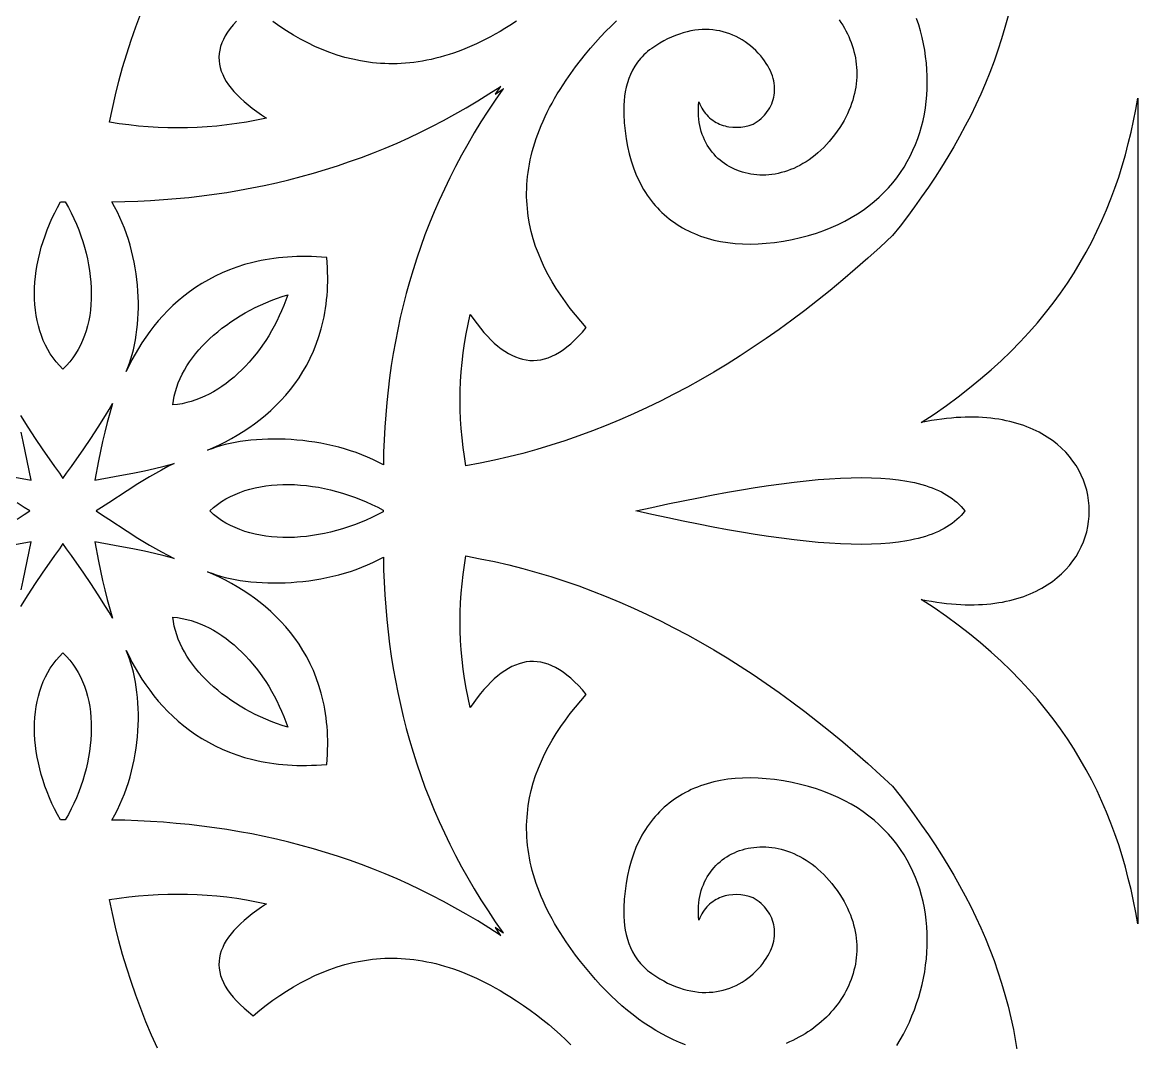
# Model space of a CAD drawing. Extents: x -375 to 375, y -1025 to 1025.
# Drawn here: x -217.3 to -155, y -492.2 to -435.3 of the extents above; entities that cross this region are included whole.
import ezdxf

# ---------------------------------------------------------------- set-up
doc = ezdxf.new("R2010")
doc.units = 0
doc.layers.add('LAYER_1', color=18, linetype='CONTINUOUS')

msp = doc.modelspace()

# ---------------------------------------------------------------- linework, layer by layer
at = {"layer": 'LAYER_1'}
for points in [[(-205.319, -435.196), (-205.504, -435.401), (-205.668, -435.606), (-205.812, -435.809), (-205.937, -436.011), (-206.043, -436.212), (-206.129, -436.413), (-206.197, -436.612), (-206.246, -436.811), (-206.276, -437.008), (-206.289, -437.205), (-206.283, -437.401), (-206.259, -437.595), (-206.218, -437.789), (-206.159, -437.983), (-206.083, -438.175), (-205.991, -438.367), (-205.881, -438.557), (-205.755, -438.747), (-205.612, -438.937), (-205.454, -439.125), (-205.279, -439.313), (-205.089, -439.5), (-204.884, -439.686), (-204.663, -439.872), (-204.427, -440.057), (-204.176, -440.241), (-203.91, -440.425), (-203.63, -440.608), (-204.187, -440.724), (-204.744, -440.827), (-205.298, -440.915), (-205.852, -440.989), (-206.404, -441.049), (-206.955, -441.095), (-207.505, -441.127), (-208.053, -441.146), (-208.601, -441.152), (-209.146, -441.145), (-209.691, -441.125), (-210.234, -441.093), (-210.776, -441.048), (-211.317, -440.991), (-211.857, -440.922), (-212.395, -440.841), (-212.239, -440.069), (-212.066, -439.3), (-211.875, -438.536), (-211.667, -437.775), (-211.441, -437.017), (-211.198, -436.264), (-210.937, -435.514), (-210.66, -434.767)], [(-189.671, -435.189), (-190.058, -435.44), (-190.328, -435.608), (-190.596, -435.768), (-190.862, -435.921), (-191.127, -436.066), (-191.391, -436.205), (-191.653, -436.336), (-191.913, -436.46), (-192.172, -436.577), (-192.429, -436.687), (-192.685, -436.79), (-192.94, -436.886), (-193.193, -436.976), (-193.444, -437.059), (-193.694, -437.136), (-193.942, -437.206), (-194.189, -437.27), (-194.435, -437.327), (-194.679, -437.378), (-194.921, -437.423), (-195.163, -437.462), (-195.402, -437.495), (-195.64, -437.522), (-195.877, -437.544), (-196.112, -437.559), (-196.346, -437.569), (-196.579, -437.573), (-196.81, -437.572), (-197.039, -437.565), (-197.267, -437.553), (-197.494, -437.536), (-197.719, -437.513), (-197.943, -437.485), (-198.387, -437.415), (-198.824, -437.325), (-199.257, -437.216), (-199.683, -437.089), (-200.104, -436.944), (-200.52, -436.782), (-200.93, -436.603), (-201.335, -436.409), (-201.734, -436.2), (-202.128, -435.976), (-202.516, -435.739), (-202.899, -435.488), (-203.277, -435.224)], [(-162.236, -434.901), (-162.408, -435.546), (-162.596, -436.183), (-162.799, -436.813), (-163.017, -437.437), (-163.251, -438.054), (-163.498, -438.665), (-163.76, -439.269), (-164.035, -439.868), (-164.324, -440.46), (-164.625, -441.047), (-164.939, -441.628), (-165.265, -442.203), (-165.602, -442.773), (-165.951, -443.339), (-166.311, -443.899), (-166.682, -444.454), (-167.063, -445.005), (-167.453, -445.552), (-167.854, -446.094), (-168.263, -446.632), (-168.681, -447.166), (-169.373, -447.807), (-170.067, -448.433), (-170.765, -449.045), (-171.467, -449.642), (-172.171, -450.224), (-172.879, -450.791), (-173.59, -451.343), (-174.305, -451.88), (-175.022, -452.402), (-175.743, -452.908), (-176.468, -453.399), (-177.196, -453.875), (-177.927, -454.335), (-178.662, -454.78), (-179.4, -455.209), (-180.141, -455.622), (-180.887, -456.019), (-181.635, -456.4), (-182.388, -456.766), (-183.144, -457.115), (-183.903, -457.448), (-184.666, -457.765), (-185.433, -458.066), (-186.203, -458.35), (-186.977, -458.617), (-187.755, -458.869), (-188.537, -459.103), (-189.322, -459.321), (-190.111, -459.522), (-190.904, -459.706), (-191.701, -459.873), (-192.502, -460.023), (-192.586, -459.504), (-192.658, -458.984), (-192.717, -458.462), (-192.763, -457.94), (-192.797, -457.416), (-192.818, -456.891), (-192.825, -456.364), (-192.819, -455.837), (-192.799, -455.308), (-192.765, -454.778), (-192.717, -454.246), (-192.655, -453.714), (-192.579, -453.18), (-192.488, -452.645), (-192.381, -452.109), (-192.26, -451.572), (-192.07, -451.842), (-191.88, -452.098), (-191.689, -452.34), (-191.497, -452.567), (-191.304, -452.78), (-191.111, -452.978), (-190.917, -453.162), (-190.723, -453.33), (-190.527, -453.483), (-190.331, -453.62), (-190.134, -453.742), (-189.936, -453.848), (-189.737, -453.937), (-189.538, -454.01), (-189.337, -454.067), (-189.136, -454.107), (-188.934, -454.129), (-188.731, -454.135), (-188.527, -454.123), (-188.322, -454.094), (-188.117, -454.047), (-187.91, -453.981), (-187.702, -453.898), (-187.493, -453.796), (-187.284, -453.676), (-187.073, -453.536), (-186.861, -453.378), (-186.648, -453.2), (-186.434, -453.003), (-186.219, -452.787), (-186.003, -452.55), (-185.786, -452.294), (-186.094, -451.945), (-186.392, -451.59), (-186.678, -451.231), (-186.951, -450.867), (-187.211, -450.497), (-187.457, -450.123), (-187.689, -449.743), (-187.906, -449.358), (-188.108, -448.968), (-188.292, -448.572), (-188.46, -448.172), (-188.611, -447.766), (-188.743, -447.354), (-188.856, -446.937), (-188.949, -446.515), (-189.022, -446.088), (-189.051, -445.872), (-189.074, -445.655), (-189.092, -445.436), (-189.105, -445.216), (-189.112, -444.995), (-189.113, -444.772), (-189.109, -444.548), (-189.099, -444.322), (-189.083, -444.095), (-189.061, -443.867), (-189.033, -443.638), (-188.998, -443.406), (-188.958, -443.174), (-188.911, -442.94), (-188.858, -442.705), (-188.799, -442.468), (-188.733, -442.23), (-188.66, -441.99), (-188.581, -441.749), (-188.494, -441.507), (-188.401, -441.263), (-188.301, -441.018), (-188.194, -440.771), (-188.08, -440.523), (-187.959, -440.273), (-187.83, -440.022), (-187.694, -439.769), (-187.551, -439.515), (-187.4, -439.26), (-187.242, -439.003), (-187.076, -438.745), (-186.902, -438.485), (-186.642, -438.111), (-186.377, -437.747), (-186.107, -437.391), (-185.833, -437.046), (-185.554, -436.71), (-185.27, -436.384), (-184.983, -436.068), (-184.691, -435.763), (-184.395, -435.469), (-184.095, -435.186)], [(-171.666, -435.124), (-171.564, -435.274), (-171.467, -435.426), (-171.376, -435.581), (-171.289, -435.738), (-171.208, -435.898), (-171.132, -436.06), (-171.062, -436.223), (-170.998, -436.389), (-170.939, -436.557), (-170.886, -436.727), (-170.839, -436.898), (-170.798, -437.071), (-170.763, -437.246), (-170.734, -437.422), (-170.712, -437.599), (-170.696, -437.778), (-170.687, -437.958), (-170.684, -438.139), (-170.688, -438.321), (-170.699, -438.503), (-170.716, -438.687), (-170.741, -438.871), (-170.773, -439.056), (-170.811, -439.242), (-170.857, -439.428), (-170.911, -439.614), (-170.972, -439.801), (-171.041, -439.987), (-171.117, -440.174), (-171.201, -440.361), (-171.292, -440.547), (-171.392, -440.734), (-171.5, -440.92), (-171.637, -441.137), (-171.777, -441.344), (-171.922, -441.543), (-172.069, -441.732), (-172.22, -441.913), (-172.373, -442.085), (-172.53, -442.248), (-172.689, -442.402), (-172.85, -442.547), (-173.014, -442.684), (-173.179, -442.813), (-173.347, -442.933), (-173.516, -443.045), (-173.686, -443.149), (-173.857, -443.245), (-174.03, -443.332), (-174.203, -443.412), (-174.377, -443.483), (-174.551, -443.547), (-174.725, -443.603), (-174.899, -443.652), (-175.073, -443.693), (-175.247, -443.727), (-175.419, -443.753), (-175.591, -443.772), (-175.762, -443.783), (-175.932, -443.788), (-176.1, -443.785), (-176.267, -443.776), (-176.432, -443.759), (-176.595, -443.736), (-176.755, -443.706), (-176.913, -443.67), (-177.068, -443.627), (-177.221, -443.577), (-177.37, -443.521), (-177.516, -443.459), (-177.659, -443.391), (-177.798, -443.316), (-177.933, -443.236), (-178.065, -443.149), (-178.191, -443.056), (-178.314, -442.958), (-178.432, -442.854), (-178.544, -442.745), (-178.652, -442.629), (-178.755, -442.509), (-178.852, -442.383), (-178.943, -442.251), (-179.029, -442.115), (-179.108, -441.973), (-179.181, -441.826), (-179.248, -441.674), (-179.308, -441.518), (-179.361, -441.356), (-179.407, -441.19), (-179.446, -441.019), (-179.477, -440.844), (-179.501, -440.664), (-179.517, -440.479), (-179.524, -440.291), (-179.524, -440.098), (-179.514, -439.901), (-179.497, -439.7), (-179.447, -439.821), (-179.392, -439.936), (-179.333, -440.046), (-179.27, -440.151), (-179.203, -440.249), (-179.132, -440.343), (-179.057, -440.43), (-178.979, -440.513), (-178.898, -440.59), (-178.813, -440.661), (-178.725, -440.727), (-178.634, -440.788), (-178.541, -440.844), (-178.445, -440.895), (-178.346, -440.94), (-178.245, -440.98), (-178.143, -441.015), (-178.038, -441.045), (-177.932, -441.07), (-177.824, -441.09), (-177.604, -441.114), (-177.38, -441.119), (-177.153, -441.105), (-176.924, -441.072), (-176.695, -441.019), (-176.467, -440.949), (-176.349, -440.875), (-176.237, -440.797), (-176.129, -440.715), (-176.028, -440.628), (-175.932, -440.537), (-175.842, -440.443), (-175.758, -440.345), (-175.68, -440.243), (-175.608, -440.137), (-175.543, -440.029), (-175.485, -439.917), (-175.433, -439.802), (-175.388, -439.685), (-175.351, -439.565), (-175.32, -439.442), (-175.297, -439.318), (-175.281, -439.191), (-175.273, -439.062), (-175.273, -438.931), (-175.281, -438.798), (-175.297, -438.664), (-175.321, -438.529), (-175.353, -438.393), (-175.394, -438.255), (-175.444, -438.117), (-175.502, -437.977), (-175.57, -437.838), (-175.647, -437.698), (-175.732, -437.557), (-175.828, -437.417), (-175.933, -437.277), (-176.047, -437.136), (-176.181, -436.986), (-176.319, -436.842), (-176.463, -436.706), (-176.611, -436.577), (-176.764, -436.456), (-176.922, -436.343), (-177.084, -436.238), (-177.25, -436.141), (-177.42, -436.053), (-177.595, -435.973), (-177.773, -435.902), (-177.955, -435.839), (-178.14, -435.786), (-178.329, -435.742), (-178.521, -435.708), (-178.716, -435.683), (-178.914, -435.667), (-179.115, -435.662), (-179.318, -435.667), (-179.524, -435.681), (-179.732, -435.707), (-179.942, -435.742), (-180.154, -435.789), (-180.369, -435.846), (-180.585, -435.914), (-180.802, -435.994), (-181.021, -436.085), (-181.241, -436.187), (-181.462, -436.301), (-181.685, -436.427), (-181.908, -436.565), (-182.131, -436.715), (-182.249, -436.802), (-182.361, -436.893), (-182.468, -436.986), (-182.57, -437.082), (-182.666, -437.18), (-182.757, -437.281), (-182.923, -437.49), (-183.071, -437.707), (-183.2, -437.932), (-183.312, -438.164), (-183.408, -438.401), (-183.487, -438.643), (-183.552, -438.889), (-183.604, -439.138), (-183.642, -439.389), (-183.668, -439.642), (-183.683, -439.894), (-183.688, -440.146), (-183.684, -440.396), (-183.662, -440.865), (-183.621, -441.32), (-183.563, -441.76), (-183.487, -442.187), (-183.393, -442.599), (-183.283, -442.996), (-183.155, -443.378), (-183.011, -443.744), (-182.851, -444.096), (-182.765, -444.266), (-182.674, -444.432), (-182.58, -444.594), (-182.482, -444.753), (-182.38, -444.907), (-182.274, -445.057), (-182.165, -445.204), (-182.051, -445.346), (-181.934, -445.484), (-181.813, -445.618), (-181.689, -445.748), (-181.561, -445.874), (-181.429, -445.996), (-181.293, -446.114), (-181.154, -446.227), (-181.012, -446.336), (-180.866, -446.441), (-180.717, -446.542), (-180.564, -446.639), (-180.408, -446.731), (-180.249, -446.819), (-180.086, -446.902), (-179.92, -446.981), (-179.751, -447.056), (-179.578, -447.126), (-179.402, -447.192), (-179.224, -447.253), (-179.042, -447.31), (-178.857, -447.363), (-178.669, -447.411), (-178.284, -447.493), (-177.887, -447.556), (-177.479, -447.601), (-177.059, -447.628), (-176.629, -447.635), (-176.188, -447.623), (-175.737, -447.592), (-175.275, -447.542), (-174.775, -447.467), (-174.291, -447.378), (-173.823, -447.273), (-173.371, -447.154), (-172.935, -447.022), (-172.515, -446.876), (-172.111, -446.716), (-171.722, -446.544), (-171.349, -446.36), (-170.992, -446.164), (-170.649, -445.956), (-170.322, -445.738), (-170.01, -445.509), (-169.713, -445.269), (-169.431, -445.02), (-169.164, -444.762), (-168.911, -444.494), (-168.673, -444.218), (-168.449, -443.934), (-168.24, -443.642), (-168.045, -443.343), (-167.864, -443.036), (-167.697, -442.724), (-167.544, -442.405), (-167.405, -442.081), (-167.279, -441.751), (-167.167, -441.417), (-167.068, -441.078), (-166.983, -440.735), (-166.911, -440.388), (-166.852, -440.039), (-166.806, -439.686), (-166.772, -439.331), (-166.752, -438.975), (-166.744, -438.617), (-166.749, -438.257), (-166.767, -437.897), (-166.796, -437.537), (-166.838, -437.177), (-166.892, -436.817), (-166.958, -436.458), (-167.036, -436.101), (-167.126, -435.745), (-167.227, -435.392), (-167.34, -435.041)], [(-217.371, -457.211), (-216.967, -457.861), (-216.559, -458.482), (-216.164, -459.061), (-215.467, -460.047), (-215.197, -460.428), (-214.999, -460.719), (-214.801, -460.428), (-214.531, -460.047), (-213.834, -459.061), (-213.438, -458.482), (-213.03, -457.861), (-212.624, -457.211), (-212.427, -456.88), (-212.236, -456.546), (-212.388, -457.07), (-212.529, -457.599), (-212.66, -458.131), (-212.783, -458.665), (-213.011, -459.741), (-213.228, -460.821), (-212.114, -460.618), (-211.003, -460.403), (-210.448, -460.286), (-209.895, -460.162), (-209.344, -460.027), (-208.796, -459.882), (-209.144, -460.062), (-209.49, -460.249), (-209.832, -460.441), (-210.167, -460.636), (-210.813, -461.027), (-211.416, -461.408), (-212.444, -462.08), (-212.843, -462.343), (-213.149, -462.537), (-212.843, -462.732), (-212.444, -462.995), (-211.416, -463.667), (-210.813, -464.047), (-210.167, -464.436), (-209.832, -464.63), (-209.49, -464.821), (-209.144, -465.007), (-208.796, -465.187), (-209.344, -465.044), (-209.895, -464.912), (-210.448, -464.788), (-211.003, -464.672), (-212.114, -464.458), (-213.228, -464.258), (-213.011, -465.334), (-212.783, -466.408), (-212.66, -466.942), (-212.529, -467.474), (-212.388, -468.002), (-212.236, -468.526), (-212.427, -468.192), (-212.624, -467.861), (-213.03, -467.212), (-213.438, -466.592), (-213.834, -466.013), (-214.531, -465.028), (-214.801, -464.646), (-214.999, -464.354), (-215.197, -464.646), (-215.467, -465.028), (-216.164, -466.013), (-216.559, -466.592), (-216.967, -467.212), (-217.371, -467.861)], [(-217.886, -460.618), (-216.775, -460.821), (-216.991, -459.741), (-217.217, -458.665), (-217.339, -458.131)], [(-217.554, -462.995), (-217.157, -462.732), (-216.853, -462.537), (-217.157, -462.343), (-217.554, -462.08)], [(-217.339, -466.942), (-217.217, -466.408), (-216.991, -465.334), (-216.775, -464.258), (-217.886, -464.458)], [(-180.249, -492.325), (-180.584, -492.195), (-180.917, -492.05), (-181.247, -491.892), (-181.575, -491.72), (-181.9, -491.535), (-182.223, -491.337), (-182.543, -491.126), (-182.86, -490.902), (-183.174, -490.665), (-183.484, -490.417), (-183.791, -490.157), (-184.095, -489.885), (-184.395, -489.602), (-184.691, -489.307), (-184.983, -489.002), (-185.27, -488.687), (-185.554, -488.361), (-185.833, -488.025), (-186.107, -487.679), (-186.377, -487.324), (-186.642, -486.96), (-186.902, -486.586), (-187.076, -486.326), (-187.242, -486.068), (-187.4, -485.811), (-187.551, -485.555), (-187.694, -485.301), (-187.83, -485.049), (-187.959, -484.798), (-188.08, -484.548), (-188.194, -484.3), (-188.301, -484.053), (-188.401, -483.808), (-188.494, -483.564), (-188.581, -483.321), (-188.66, -483.08), (-188.733, -482.841), (-188.799, -482.602), (-188.858, -482.366), (-188.911, -482.13), (-188.958, -481.897), (-188.998, -481.664), (-189.033, -481.433), (-189.061, -481.203), (-189.083, -480.975), (-189.099, -480.748), (-189.109, -480.523), (-189.113, -480.298), (-189.112, -480.076), (-189.105, -479.854), (-189.092, -479.634), (-189.074, -479.416), (-189.051, -479.199), (-189.022, -478.983), (-188.949, -478.555), (-188.856, -478.133), (-188.743, -477.716), (-188.611, -477.305), (-188.46, -476.899), (-188.292, -476.498), (-188.108, -476.102), (-187.906, -475.712), (-187.689, -475.327), (-187.457, -474.947), (-187.211, -474.573), (-186.951, -474.203), (-186.678, -473.839), (-186.392, -473.48), (-186.094, -473.126), (-185.786, -472.776), (-186.003, -472.52), (-186.219, -472.283), (-186.434, -472.067), (-186.648, -471.87), (-186.861, -471.692), (-187.073, -471.534), (-187.284, -471.395), (-187.493, -471.274), (-187.702, -471.173), (-187.91, -471.089), (-188.117, -471.024), (-188.322, -470.977), (-188.527, -470.947), (-188.731, -470.936), (-188.934, -470.941), (-189.136, -470.964), (-189.337, -471.004), (-189.538, -471.06), (-189.737, -471.133), (-189.936, -471.223), (-190.134, -471.329), (-190.331, -471.45), (-190.527, -471.588), (-190.723, -471.74), (-190.917, -471.909), (-191.111, -472.092), (-191.304, -472.29), (-191.497, -472.504), (-191.689, -472.731), (-191.88, -472.973), (-192.07, -473.229), (-192.26, -473.499), (-192.381, -472.962), (-192.488, -472.426), (-192.579, -471.891), (-192.655, -471.357), (-192.717, -470.824), (-192.765, -470.293), (-192.799, -469.763), (-192.819, -469.234), (-192.825, -468.706), (-192.818, -468.18), (-192.797, -467.655), (-192.763, -467.131), (-192.717, -466.608), (-192.658, -466.087), (-192.586, -465.567), (-192.502, -465.048), (-191.701, -465.198), (-190.904, -465.365), (-190.111, -465.549), (-189.322, -465.75), (-188.537, -465.967), (-187.755, -466.202), (-186.977, -466.453), (-186.203, -466.721), (-185.433, -467.005), (-184.666, -467.305), (-183.903, -467.622), (-183.144, -467.955), (-182.388, -468.305), (-181.635, -468.67), (-180.887, -469.052), (-180.141, -469.449), (-179.4, -469.862), (-178.662, -470.291), (-177.927, -470.735), (-177.196, -471.196), (-176.468, -471.671), (-175.743, -472.162), (-175.022, -472.669), (-174.305, -473.191), (-173.59, -473.728), (-172.879, -474.28), (-172.171, -474.847), (-171.467, -475.429), (-170.765, -476.026), (-170.067, -476.637), (-169.373, -477.264), (-168.681, -477.905), (-168.263, -478.439), (-167.854, -478.977), (-167.453, -479.519), (-167.063, -480.065), (-166.682, -480.616), (-166.311, -481.172), (-165.951, -481.732), (-165.602, -482.297), (-165.265, -482.868), (-164.939, -483.443), (-164.625, -484.024), (-164.324, -484.611), (-164.035, -485.203), (-163.76, -485.802), (-163.498, -486.406), (-163.251, -487.017), (-163.017, -487.634), (-162.799, -488.257), (-162.596, -488.888), (-162.408, -489.525), (-162.236, -490.169), (-162.08, -490.821), (-161.941, -491.48), (-161.819, -492.147), (-161.714, -492.821)], [(-168.446, -492.377), (-168.255, -492.056), (-168.075, -491.73), (-167.906, -491.398), (-167.748, -491.062), (-167.601, -490.722), (-167.465, -490.377), (-167.34, -490.03), (-167.227, -489.679), (-167.126, -489.325), (-167.036, -488.97), (-166.958, -488.613), (-166.892, -488.254), (-166.838, -487.894), (-166.796, -487.534), (-166.767, -487.174), (-166.749, -486.813), (-166.744, -486.454), (-166.752, -486.096), (-166.772, -485.739), (-166.806, -485.384), (-166.852, -485.032), (-166.911, -484.682), (-166.983, -484.336), (-167.068, -483.993), (-167.167, -483.654), (-167.279, -483.32), (-167.405, -482.99), (-167.544, -482.666), (-167.697, -482.347), (-167.864, -482.034), (-168.045, -481.728), (-168.24, -481.429), (-168.449, -481.137), (-168.673, -480.853), (-168.911, -480.577), (-169.164, -480.309), (-169.431, -480.05), (-169.713, -479.801), (-170.01, -479.562), (-170.322, -479.333), (-170.649, -479.114), (-170.992, -478.906), (-171.349, -478.71), (-171.722, -478.526), (-172.111, -478.354), (-172.515, -478.195), (-172.935, -478.049), (-173.371, -477.916), (-173.823, -477.797), (-174.291, -477.693), (-174.775, -477.603), (-175.275, -477.528), (-175.737, -477.478), (-176.188, -477.447), (-176.629, -477.435), (-177.059, -477.443), (-177.479, -477.469), (-177.887, -477.514), (-178.284, -477.578), (-178.669, -477.66), (-178.857, -477.708), (-179.042, -477.76), (-179.224, -477.817), (-179.402, -477.879), (-179.578, -477.944), (-179.751, -478.015), (-179.92, -478.089), (-180.086, -478.168), (-180.249, -478.252), (-180.408, -478.34), (-180.564, -478.432), (-180.717, -478.528), (-180.866, -478.629), (-181.012, -478.734), (-181.154, -478.843), (-181.293, -478.957), (-181.429, -479.074), (-181.561, -479.196), (-181.689, -479.322), (-181.813, -479.452), (-181.934, -479.586), (-182.051, -479.724), (-182.165, -479.867), (-182.274, -480.013), (-182.38, -480.163), (-182.482, -480.318), (-182.58, -480.476), (-182.674, -480.638), (-182.765, -480.804), (-182.851, -480.974), (-183.011, -481.326), (-183.155, -481.693), (-183.283, -482.075), (-183.393, -482.472), (-183.487, -482.883), (-183.563, -483.31), (-183.621, -483.75), (-183.662, -484.205), (-183.684, -484.674), (-183.688, -484.924), (-183.683, -485.176), (-183.668, -485.429), (-183.642, -485.681), (-183.604, -485.932), (-183.552, -486.181), (-183.487, -486.427), (-183.408, -486.669), (-183.312, -486.907), (-183.2, -487.138), (-183.071, -487.363), (-182.923, -487.581), (-182.757, -487.789), (-182.666, -487.89), (-182.57, -487.989), (-182.468, -488.085), (-182.361, -488.178), (-182.249, -488.268), (-182.131, -488.355), (-181.908, -488.505), (-181.685, -488.643), (-181.462, -488.769), (-181.241, -488.883), (-181.021, -488.986), (-180.802, -489.077), (-180.585, -489.156), (-180.369, -489.224), (-180.154, -489.282), (-179.942, -489.328), (-179.732, -489.364), (-179.524, -489.389), (-179.318, -489.404), (-179.115, -489.408), (-178.914, -489.403), (-178.716, -489.388), (-178.521, -489.363), (-178.329, -489.328), (-178.14, -489.284), (-177.955, -489.231), (-177.773, -489.169), (-177.595, -489.098), (-177.42, -489.018), (-177.25, -488.929), (-177.084, -488.833), (-176.922, -488.728), (-176.764, -488.614), (-176.611, -488.493), (-176.463, -488.365), (-176.319, -488.228), (-176.181, -488.085), (-176.047, -487.934), (-175.933, -487.794), (-175.828, -487.653), (-175.732, -487.513), (-175.647, -487.373), (-175.57, -487.233), (-175.502, -487.093), (-175.444, -486.954), (-175.394, -486.815), (-175.353, -486.678), (-175.321, -486.541), (-175.297, -486.406), (-175.281, -486.272), (-175.273, -486.14), (-175.273, -486.009), (-175.281, -485.88), (-175.297, -485.753), (-175.32, -485.628), (-175.351, -485.505), (-175.388, -485.385), (-175.433, -485.268), (-175.485, -485.153), (-175.543, -485.042), (-175.608, -484.933), (-175.68, -484.828), (-175.758, -484.726), (-175.842, -484.627), (-175.932, -484.533), (-176.028, -484.442), (-176.129, -484.356), (-176.237, -484.273), (-176.349, -484.195), (-176.467, -484.122), (-176.695, -484.051), (-176.924, -483.999), (-177.153, -483.965), (-177.38, -483.951), (-177.604, -483.956), (-177.824, -483.981), (-177.932, -484), (-178.038, -484.025), (-178.143, -484.055), (-178.245, -484.09), (-178.346, -484.13), (-178.445, -484.176), (-178.541, -484.226), (-178.634, -484.282), (-178.725, -484.343), (-178.813, -484.409), (-178.898, -484.481), (-178.979, -484.558), (-179.057, -484.64), (-179.132, -484.728), (-179.203, -484.821), (-179.27, -484.92), (-179.333, -485.024), (-179.392, -485.134), (-179.447, -485.249), (-179.497, -485.37), (-179.514, -485.169), (-179.524, -484.972), (-179.524, -484.78), (-179.517, -484.591), (-179.501, -484.407), (-179.477, -484.227), (-179.446, -484.051), (-179.407, -483.881), (-179.361, -483.714), (-179.308, -483.553), (-179.248, -483.396), (-179.181, -483.245), (-179.108, -483.098), (-179.029, -482.956), (-178.943, -482.819), (-178.852, -482.688), (-178.755, -482.562), (-178.652, -482.441), (-178.544, -482.326), (-178.432, -482.216), (-178.314, -482.112), (-178.191, -482.014), (-178.065, -481.922), (-177.933, -481.835), (-177.798, -481.754), (-177.659, -481.68), (-177.516, -481.611), (-177.37, -481.549), (-177.221, -481.493), (-177.068, -481.444), (-176.913, -481.401), (-176.755, -481.364), (-176.595, -481.334), (-176.432, -481.311), (-176.267, -481.295), (-176.1, -481.285), (-175.932, -481.283), (-175.762, -481.287), (-175.591, -481.299), (-175.419, -481.318), (-175.247, -481.344), (-175.073, -481.378), (-174.899, -481.419), (-174.725, -481.467), (-174.551, -481.524), (-174.377, -481.587), (-174.203, -481.659), (-174.03, -481.739), (-173.857, -481.826), (-173.686, -481.922), (-173.516, -482.026), (-173.347, -482.137), (-173.179, -482.258), (-173.014, -482.386), (-172.85, -482.523), (-172.689, -482.669), (-172.53, -482.823), (-172.373, -482.986), (-172.22, -483.158), (-172.069, -483.338), (-171.922, -483.528), (-171.777, -483.726), (-171.637, -483.934), (-171.5, -484.151), (-171.392, -484.337), (-171.292, -484.523), (-171.201, -484.71), (-171.117, -484.897), (-171.041, -485.083), (-170.972, -485.27), (-170.911, -485.457), (-170.857, -485.643), (-170.811, -485.829), (-170.773, -486.014), (-170.741, -486.199), (-170.716, -486.384), (-170.699, -486.567), (-170.688, -486.75), (-170.684, -486.932), (-170.687, -487.113), (-170.696, -487.293), (-170.712, -487.472), (-170.734, -487.649), (-170.763, -487.825), (-170.798, -488), (-170.839, -488.173), (-170.886, -488.344), (-170.939, -488.514), (-170.998, -488.681), (-171.062, -488.847), (-171.132, -489.011), (-171.208, -489.173), (-171.289, -489.332), (-171.376, -489.489), (-171.467, -489.644), (-171.564, -489.796), (-171.666, -489.946), (-171.773, -490.093), (-171.885, -490.237), (-172.002, -490.379), (-172.123, -490.517), (-172.249, -490.652), (-172.38, -490.784), (-172.514, -490.913), (-172.654, -491.039), (-172.797, -491.161), (-172.944, -491.28), (-173.096, -491.395), (-173.251, -491.506), (-173.41, -491.613), (-173.573, -491.717), (-173.74, -491.816), (-173.91, -491.912), (-174.083, -492.003), (-174.26, -492.09), (-174.44, -492.173), (-174.623, -492.251)], [(-209.725, -492.522), (-210.053, -491.786), (-210.365, -491.046), (-210.66, -490.304), (-210.937, -489.557), (-211.198, -488.807), (-211.441, -488.053), (-211.667, -487.296), (-211.875, -486.535), (-212.066, -485.771), (-212.239, -485.002), (-212.395, -484.23), (-211.857, -484.149), (-211.317, -484.08), (-210.776, -484.023), (-210.234, -483.978), (-209.691, -483.945), (-209.146, -483.925), (-208.601, -483.918), (-208.053, -483.924), (-207.505, -483.943), (-206.955, -483.976), (-206.404, -484.022), (-205.852, -484.082), (-205.298, -484.156), (-204.744, -484.244), (-204.187, -484.346), (-203.63, -484.463), (-203.91, -484.646), (-204.176, -484.83), (-204.427, -485.014), (-204.663, -485.199), (-204.884, -485.385), (-205.089, -485.571), (-205.279, -485.758), (-205.454, -485.946), (-205.612, -486.134), (-205.755, -486.323), (-205.881, -486.513), (-205.991, -486.704), (-206.083, -486.896), (-206.159, -487.088), (-206.218, -487.281), (-206.259, -487.475), (-206.283, -487.67), (-206.289, -487.866), (-206.276, -488.062), (-206.246, -488.26), (-206.197, -488.458), (-206.129, -488.658), (-206.043, -488.858), (-205.937, -489.059), (-205.812, -489.262), (-205.668, -489.465), (-205.504, -489.669), (-205.319, -489.874), (-205.115, -490.081), (-204.891, -490.288), (-204.645, -490.497), (-204.379, -490.706), (-204.017, -490.408), (-203.65, -490.122), (-203.277, -489.846), (-202.899, -489.583), (-202.516, -489.332), (-202.128, -489.094), (-201.734, -488.87), (-201.335, -488.661), (-200.93, -488.467), (-200.52, -488.289), (-200.104, -488.127), (-199.683, -487.982), (-199.257, -487.855), (-198.824, -487.746), (-198.387, -487.656), (-197.943, -487.585), (-197.719, -487.558), (-197.494, -487.535), (-197.267, -487.518), (-197.039, -487.505), (-196.81, -487.499), (-196.579, -487.497), (-196.346, -487.502), (-196.112, -487.511), (-195.877, -487.527), (-195.64, -487.548), (-195.402, -487.575), (-195.163, -487.608), (-194.921, -487.647), (-194.679, -487.692), (-194.435, -487.743), (-194.189, -487.801), (-193.942, -487.864), (-193.694, -487.935), (-193.444, -488.011), (-193.193, -488.094), (-192.94, -488.184), (-192.685, -488.28), (-192.429, -488.384), (-192.172, -488.494), (-191.913, -488.611), (-191.653, -488.735), (-191.391, -488.866), (-191.127, -489.004), (-190.862, -489.15), (-190.596, -489.302), (-190.328, -489.463), (-190.058, -489.63), (-189.671, -489.881), (-189.293, -490.136), (-188.925, -490.396), (-188.566, -490.661), (-188.218, -490.93), (-187.88, -491.203), (-187.552, -491.481), (-187.236, -491.762), (-186.931, -492.047), (-186.637, -492.336)]]:
    msp.add_lwpolyline(points, dxfattribs=at)
for points in [[(-190.571, -438.841), (-190.551, -438.827), (-190.584, -438.86), (-190.879, -439.276), (-190.447, -438.992), (-190.414, -438.961), (-190.428, -438.978), (-190.408, -438.965), (-190.442, -438.998), (-190.864, -439.603), (-191.271, -440.211), (-191.663, -440.823), (-192.04, -441.438), (-192.402, -442.057), (-192.75, -442.679), (-193.083, -443.304), (-193.403, -443.933), (-193.708, -444.565), (-193.999, -445.2), (-194.276, -445.839), (-194.539, -446.48), (-194.789, -447.125), (-195.025, -447.773), (-195.247, -448.425), (-195.457, -449.079), (-195.653, -449.737), (-195.837, -450.397), (-196.007, -451.061), (-196.165, -451.728), (-196.31, -452.398), (-196.443, -453.071), (-196.563, -453.746), (-196.671, -454.425), (-196.767, -455.107), (-196.851, -455.792), (-196.923, -456.48), (-196.983, -457.17), (-197.032, -457.864), (-197.07, -458.56), (-197.096, -459.259), (-197.111, -459.961), (-197.403, -459.806), (-197.701, -459.661), (-198.006, -459.525), (-198.317, -459.398), (-198.632, -459.28), (-198.952, -459.171), (-199.275, -459.07), (-199.602, -458.979), (-199.932, -458.896), (-200.264, -458.822), (-200.597, -458.756), (-200.931, -458.698), (-201.266, -458.649), (-201.6, -458.608), (-201.934, -458.575), (-202.266, -458.549), (-202.596, -458.532), (-202.924, -458.522), (-203.249, -458.521), (-203.57, -458.526), (-203.887, -458.539), (-204.199, -458.56), (-204.506, -458.587), (-204.807, -458.622), (-205.101, -458.664), (-205.388, -458.713), (-205.667, -458.769), (-205.938, -458.831), (-206.201, -458.9), (-206.454, -458.976), (-206.696, -459.058), (-206.929, -459.147), (-206.594, -459.001), (-206.259, -458.844), (-205.926, -458.676), (-205.594, -458.497), (-205.266, -458.307), (-204.941, -458.106), (-204.62, -457.893), (-204.305, -457.669), (-203.995, -457.433), (-203.692, -457.185), (-203.396, -456.925), (-203.109, -456.652), (-202.83, -456.367), (-202.561, -456.07), (-202.303, -455.759), (-202.056, -455.436), (-201.821, -455.1), (-201.599, -454.751), (-201.391, -454.389), (-201.197, -454.012), (-201.018, -453.623), (-200.855, -453.219), (-200.709, -452.802), (-200.58, -452.37), (-200.522, -452.149), (-200.469, -451.925), (-200.421, -451.696), (-200.378, -451.464), (-200.34, -451.229), (-200.306, -450.99), (-200.278, -450.747), (-200.255, -450.5), (-200.238, -450.25), (-200.226, -449.996), (-200.219, -449.738), (-200.218, -449.477), (-200.223, -449.211), (-200.233, -448.942), (-200.25, -448.669), (-200.272, -448.392), (-200.56, -448.369), (-200.844, -448.351), (-201.123, -448.339), (-201.399, -448.332), (-201.671, -448.331), (-201.939, -448.336), (-202.203, -448.346), (-202.463, -448.361), (-202.719, -448.382), (-202.971, -448.407), (-203.22, -448.438), (-203.465, -448.473), (-203.706, -448.514), (-203.943, -448.559), (-204.177, -448.608), (-204.407, -448.662), (-204.855, -448.784), (-205.29, -448.922), (-205.709, -449.077), (-206.114, -449.247), (-206.506, -449.432), (-206.883, -449.631), (-207.246, -449.843), (-207.596, -450.068), (-207.932, -450.304), (-208.255, -450.551), (-208.565, -450.809), (-208.861, -451.076), (-209.145, -451.352), (-209.416, -451.635), (-209.675, -451.926), (-209.921, -452.224), (-210.155, -452.527), (-210.377, -452.835), (-210.587, -453.147), (-210.785, -453.463), (-210.972, -453.781), (-211.147, -454.102), (-211.311, -454.423), (-211.463, -454.745), (-211.37, -454.522), (-211.283, -454.288), (-211.202, -454.045), (-211.129, -453.793), (-211.062, -453.532), (-211.002, -453.264), (-210.95, -452.988), (-210.904, -452.705), (-210.866, -452.415), (-210.836, -452.12), (-210.813, -451.82), (-210.798, -451.515), (-210.79, -451.206), (-210.791, -450.893), (-210.799, -450.577), (-210.816, -450.259), (-210.841, -449.939), (-210.874, -449.618), (-210.916, -449.296), (-210.966, -448.973), (-211.025, -448.651), (-211.092, -448.33), (-211.169, -448.01), (-211.254, -447.692), (-211.349, -447.376), (-211.453, -447.064), (-211.566, -446.755), (-211.689, -446.451), (-211.821, -446.151), (-211.963, -445.856), (-212.114, -445.567), (-212.276, -445.285), (-211.55, -445.269), (-210.826, -445.244), (-210.106, -445.207), (-209.389, -445.159), (-208.675, -445.1), (-207.963, -445.03), (-207.255, -444.948), (-206.55, -444.855), (-205.848, -444.751), (-205.149, -444.634), (-204.453, -444.506), (-203.76, -444.366), (-203.07, -444.213), (-202.383, -444.049), (-201.7, -443.872), (-201.02, -443.682), (-200.343, -443.48), (-199.669, -443.266), (-198.999, -443.038), (-198.332, -442.797), (-197.668, -442.544), (-197.007, -442.277), (-196.35, -441.997), (-195.697, -441.703), (-195.046, -441.396), (-194.399, -441.075), (-193.756, -440.74), (-193.116, -440.391), (-192.48, -440.028), (-191.847, -439.651), (-191.217, -439.26), (-190.591, -438.854), (-190.558, -438.822)], [(-155, -485.586), (-155.111, -484.944), (-155.235, -484.306), (-155.372, -483.672), (-155.523, -483.041), (-155.688, -482.415), (-155.867, -481.793), (-156.061, -481.175), (-156.271, -480.562), (-156.496, -479.953), (-156.738, -479.349), (-156.996, -478.749), (-157.271, -478.155), (-157.565, -477.565), (-157.876, -476.981), (-158.206, -476.402), (-158.554, -475.828), (-158.923, -475.26), (-159.311, -474.697), (-159.719, -474.14), (-160.148, -473.589), (-160.598, -473.043), (-161.07, -472.504), (-161.564, -471.971), (-162.081, -471.444), (-162.62, -470.924), (-163.183, -470.41), (-163.77, -469.902), (-164.382, -469.402), (-165.018, -468.908), (-165.679, -468.421), (-166.366, -467.941), (-167.079, -467.469), (-166.788, -467.526), (-166.502, -467.578), (-166.221, -467.623), (-165.943, -467.662), (-165.671, -467.695), (-165.403, -467.722), (-165.14, -467.743), (-164.881, -467.758), (-164.627, -467.768), (-164.377, -467.772), (-164.132, -467.771), (-163.892, -467.764), (-163.656, -467.752), (-163.425, -467.735), (-163.198, -467.712), (-162.976, -467.685), (-162.758, -467.653), (-162.545, -467.617), (-162.337, -467.575), (-162.133, -467.529), (-161.934, -467.479), (-161.739, -467.424), (-161.549, -467.365), (-161.364, -467.302), (-161.183, -467.235), (-161.007, -467.163), (-160.835, -467.088), (-160.668, -467.01), (-160.505, -466.927), (-160.347, -466.841), (-160.194, -466.752), (-160.045, -466.659), (-159.761, -466.464), (-159.496, -466.257), (-159.248, -466.039), (-159.019, -465.81), (-158.809, -465.571), (-158.616, -465.323), (-158.442, -465.068), (-158.287, -464.805), (-158.149, -464.535), (-158.03, -464.26), (-157.929, -463.98), (-157.847, -463.696), (-157.783, -463.409), (-157.737, -463.119), (-157.71, -462.828), (-157.701, -462.536), (-157.701, -462.535), (-157.701, -462.535), (-157.71, -462.242), (-157.737, -461.951), (-157.783, -461.661), (-157.847, -461.374), (-157.929, -461.09), (-158.03, -460.81), (-158.149, -460.535), (-158.287, -460.266), (-158.442, -460.003), (-158.616, -459.747), (-158.809, -459.499), (-159.019, -459.261), (-159.248, -459.032), (-159.496, -458.813), (-159.761, -458.606), (-160.045, -458.411), (-160.194, -458.318), (-160.347, -458.229), (-160.505, -458.143), (-160.668, -458.061), (-160.835, -457.982), (-161.007, -457.907), (-161.183, -457.836), (-161.364, -457.769), (-161.549, -457.705), (-161.739, -457.646), (-161.934, -457.592), (-162.133, -457.541), (-162.337, -457.495), (-162.545, -457.454), (-162.758, -457.417), (-162.976, -457.385), (-163.198, -457.358), (-163.425, -457.336), (-163.656, -457.318), (-163.892, -457.306), (-164.132, -457.3), (-164.377, -457.298), (-164.627, -457.302), (-164.881, -457.312), (-165.14, -457.327), (-165.403, -457.349), (-165.671, -457.375), (-165.943, -457.408), (-166.221, -457.447), (-166.502, -457.492), (-166.788, -457.544), (-167.079, -457.602), (-166.366, -457.129), (-165.679, -456.649), (-165.018, -456.162), (-164.382, -455.669), (-163.77, -455.168), (-163.183, -454.661), (-162.62, -454.147), (-162.081, -453.626), (-161.564, -453.1), (-161.07, -452.567), (-160.598, -452.027), (-160.148, -451.482), (-159.719, -450.931), (-159.311, -450.374), (-158.923, -449.811), (-158.554, -449.243), (-158.206, -448.669), (-157.876, -448.09), (-157.565, -447.506), (-157.272, -446.917), (-156.996, -446.322), (-156.738, -445.723), (-156.496, -445.119), (-156.271, -444.51), (-156.061, -443.897), (-155.867, -443.279), (-155.688, -442.657), (-155.523, -442.031), (-155.372, -441.4), (-155.235, -440.766), (-155.111, -440.128), (-155, -439.486)], [(-214.699, -445.593), (-214.539, -445.902), (-214.388, -446.215), (-214.248, -446.531), (-214.119, -446.85), (-214, -447.171), (-213.892, -447.494), (-213.794, -447.819), (-213.707, -448.143), (-213.632, -448.469), (-213.567, -448.793), (-213.514, -449.117), (-213.472, -449.44), (-213.442, -449.761), (-213.423, -450.079), (-213.416, -450.394), (-213.421, -450.706), (-213.438, -451.014), (-213.467, -451.318), (-213.508, -451.617), (-213.561, -451.91), (-213.627, -452.197), (-213.706, -452.477), (-213.797, -452.75), (-213.901, -453.016), (-214.018, -453.274), (-214.148, -453.523), (-214.291, -453.763), (-214.448, -453.993), (-214.618, -454.213), (-214.801, -454.422), (-214.999, -454.62), (-215.196, -454.422), (-215.38, -454.213), (-215.551, -453.993), (-215.707, -453.763), (-215.851, -453.523), (-215.981, -453.274), (-216.099, -453.016), (-216.203, -452.75), (-216.295, -452.477), (-216.373, -452.197), (-216.44, -451.91), (-216.493, -451.617), (-216.535, -451.318), (-216.564, -451.014), (-216.581, -450.706), (-216.585, -450.394), (-216.579, -450.079), (-216.56, -449.761), (-216.529, -449.44), (-216.487, -449.117), (-216.434, -448.793), (-216.37, -448.469), (-216.294, -448.143), (-216.207, -447.819), (-216.109, -447.494), (-216, -447.171), (-215.881, -446.85), (-215.751, -446.531), (-215.611, -446.215), (-215.46, -445.902), (-215.299, -445.593), (-215.128, -445.288), (-214.87, -445.288)], [(-202.555, -450.769), (-202.669, -451.066), (-202.791, -451.359), (-202.92, -451.648), (-203.058, -451.932), (-203.203, -452.212), (-203.356, -452.486), (-203.515, -452.755), (-203.681, -453.018), (-203.854, -453.274), (-204.034, -453.524), (-204.219, -453.767), (-204.411, -454.003), (-204.608, -454.231), (-204.811, -454.451), (-205.018, -454.662), (-205.231, -454.865), (-205.449, -455.059), (-205.671, -455.243), (-205.897, -455.417), (-206.128, -455.582), (-206.362, -455.735), (-206.6, -455.878), (-206.841, -456.01), (-207.086, -456.131), (-207.333, -456.239), (-207.583, -456.335), (-207.835, -456.419), (-208.09, -456.489), (-208.346, -456.547), (-208.604, -456.59), (-208.864, -456.62), (-208.831, -456.369), (-208.784, -456.12), (-208.722, -455.873), (-208.647, -455.628), (-208.559, -455.385), (-208.457, -455.144), (-208.343, -454.907), (-208.217, -454.672), (-208.079, -454.44), (-207.929, -454.211), (-207.769, -453.986), (-207.597, -453.765), (-207.415, -453.548), (-207.223, -453.334), (-207.021, -453.126), (-206.81, -452.922), (-206.589, -452.723), (-206.36, -452.529), (-206.123, -452.34), (-205.878, -452.156), (-205.626, -451.979), (-205.366, -451.807), (-205.099, -451.642), (-204.826, -451.483), (-204.547, -451.331), (-204.262, -451.185), (-203.971, -451.047), (-203.676, -450.916), (-203.375, -450.792), (-203.071, -450.676), (-202.762, -450.568), (-202.45, -450.468)], [(-169.867, -460.68), (-169.34, -460.704), (-168.835, -460.742), (-168.354, -460.797), (-167.895, -460.868), (-167.675, -460.909), (-167.461, -460.955), (-167.252, -461.005), (-167.05, -461.059), (-166.853, -461.117), (-166.662, -461.18), (-166.478, -461.247), (-166.3, -461.318), (-166.127, -461.394), (-165.961, -461.474), (-165.801, -461.559), (-165.647, -461.649), (-165.499, -461.743), (-165.358, -461.842), (-165.222, -461.945), (-165.093, -462.053), (-164.971, -462.166), (-164.854, -462.284), (-164.744, -462.407), (-164.641, -462.534), (-164.64, -462.534), (-164.641, -462.535), (-164.64, -462.535), (-164.641, -462.536), (-164.64, -462.537), (-164.641, -462.537), (-164.744, -462.664), (-164.854, -462.787), (-164.971, -462.904), (-165.093, -463.017), (-165.222, -463.126), (-165.358, -463.229), (-165.499, -463.328), (-165.647, -463.422), (-165.801, -463.511), (-165.961, -463.596), (-166.127, -463.677), (-166.3, -463.752), (-166.478, -463.824), (-166.662, -463.891), (-166.853, -463.954), (-167.05, -464.012), (-167.252, -464.066), (-167.461, -464.116), (-167.675, -464.162), (-167.895, -464.203), (-168.354, -464.274), (-168.835, -464.328), (-169.34, -464.367), (-169.867, -464.39), (-170.417, -464.398), (-170.989, -464.392), (-171.584, -464.37), (-172.201, -464.335), (-172.839, -464.286), (-173.499, -464.223), (-174.18, -464.147), (-174.882, -464.059), (-175.606, -463.957), (-176.35, -463.844), (-177.114, -463.719), (-177.899, -463.582), (-178.704, -463.434), (-179.528, -463.275), (-180.372, -463.105), (-181.236, -462.925), (-182.119, -462.736), (-183.021, -462.537), (-183.021, -462.537), (-183.021, -462.536), (-183.021, -462.536), (-183.019, -462.535), (-183.021, -462.535), (-183.021, -462.535), (-183.021, -462.534), (-183.021, -462.534), (-182.119, -462.335), (-181.236, -462.145), (-180.372, -461.966), (-179.528, -461.796), (-178.704, -461.637), (-177.899, -461.489), (-177.114, -461.352), (-176.35, -461.227), (-175.606, -461.113), (-174.882, -461.012), (-174.18, -460.923), (-173.499, -460.847), (-172.839, -460.785), (-172.201, -460.736), (-171.584, -460.7), (-170.989, -460.679), (-170.417, -460.672)], [(-202.069, -461.065), (-201.739, -461.086), (-201.406, -461.118), (-201.072, -461.162), (-200.736, -461.216), (-200.4, -461.281), (-200.063, -461.356), (-199.727, -461.442), (-199.392, -461.539), (-199.058, -461.646), (-198.726, -461.763), (-198.396, -461.89), (-198.07, -462.027), (-197.747, -462.174), (-197.428, -462.331), (-197.114, -462.497), (-197.114, -462.575), (-197.428, -462.741), (-197.747, -462.898), (-198.07, -463.045), (-198.396, -463.182), (-198.726, -463.309), (-199.058, -463.426), (-199.392, -463.533), (-199.727, -463.63), (-200.063, -463.716), (-200.4, -463.792), (-200.736, -463.857), (-201.072, -463.911), (-201.406, -463.954), (-201.739, -463.986), (-202.069, -464.007), (-202.396, -464.016), (-202.72, -464.015), (-203.04, -464.001), (-203.356, -463.977), (-203.666, -463.94), (-203.971, -463.891), (-204.27, -463.831), (-204.562, -463.758), (-204.847, -463.673), (-205.124, -463.575), (-205.393, -463.466), (-205.654, -463.343), (-205.905, -463.208), (-206.146, -463.06), (-206.376, -462.899), (-206.596, -462.725), (-206.805, -462.537), (-206.596, -462.35), (-206.376, -462.175), (-206.146, -462.014), (-205.905, -461.866), (-205.654, -461.73), (-205.393, -461.607), (-205.124, -461.497), (-204.847, -461.4), (-204.562, -461.315), (-204.27, -461.242), (-203.971, -461.181), (-203.666, -461.133), (-203.356, -461.096), (-203.04, -461.071), (-202.72, -461.058), (-202.396, -461.056)], [(-197.095, -465.816), (-197.069, -466.515), (-197.032, -467.211), (-196.983, -467.905), (-196.922, -468.595), (-196.85, -469.282), (-196.766, -469.967), (-196.67, -470.649), (-196.562, -471.327), (-196.442, -472.003), (-196.309, -472.676), (-196.164, -473.345), (-196.006, -474.012), (-195.836, -474.676), (-195.652, -475.336), (-195.456, -475.994), (-195.247, -476.648), (-195.024, -477.299), (-194.788, -477.947), (-194.538, -478.592), (-194.275, -479.233), (-193.998, -479.872), (-193.707, -480.507), (-193.402, -481.138), (-193.083, -481.767), (-192.749, -482.392), (-192.402, -483.014), (-192.039, -483.633), (-191.662, -484.248), (-191.27, -484.86), (-190.864, -485.468), (-190.442, -486.073), (-190.408, -486.105), (-190.428, -486.091), (-190.414, -486.11), (-190.447, -486.079), (-190.879, -485.794), (-190.584, -486.21), (-190.551, -486.243), (-190.571, -486.229), (-190.558, -486.249), (-190.591, -486.216), (-191.217, -485.811), (-191.847, -485.419), (-192.48, -485.042), (-193.116, -484.679), (-193.756, -484.33), (-194.399, -483.996), (-195.046, -483.675), (-195.697, -483.367), (-196.35, -483.074), (-197.007, -482.794), (-197.668, -482.527), (-198.331, -482.273), (-198.998, -482.033), (-199.669, -481.805), (-200.342, -481.59), (-201.019, -481.388), (-201.699, -481.199), (-202.383, -481.022), (-203.069, -480.858), (-203.759, -480.705), (-204.451, -480.565), (-205.147, -480.437), (-205.846, -480.32), (-206.548, -480.216), (-207.254, -480.123), (-207.962, -480.041), (-208.673, -479.971), (-209.387, -479.912), (-210.104, -479.864), (-210.825, -479.828), (-211.548, -479.802), (-212.274, -479.787), (-212.112, -479.504), (-211.961, -479.216), (-211.819, -478.921), (-211.687, -478.622), (-211.565, -478.317), (-211.452, -478.009), (-211.348, -477.696), (-211.253, -477.381), (-211.168, -477.063), (-211.092, -476.743), (-211.024, -476.422), (-210.965, -476.1), (-210.915, -475.778), (-210.874, -475.455), (-210.841, -475.134), (-210.816, -474.814), (-210.799, -474.496), (-210.791, -474.18), (-210.79, -473.867), (-210.798, -473.558), (-210.813, -473.253), (-210.836, -472.953), (-210.867, -472.658), (-210.905, -472.368), (-210.95, -472.085), (-211.002, -471.809), (-211.062, -471.54), (-211.129, -471.279), (-211.202, -471.027), (-211.283, -470.784), (-211.37, -470.55), (-211.463, -470.327), (-211.311, -470.649), (-211.147, -470.971), (-210.972, -471.291), (-210.785, -471.61), (-210.587, -471.926), (-210.377, -472.238), (-210.155, -472.546), (-209.921, -472.849), (-209.675, -473.147), (-209.416, -473.438), (-209.145, -473.721), (-208.861, -473.997), (-208.565, -474.264), (-208.255, -474.522), (-207.932, -474.769), (-207.596, -475.005), (-207.246, -475.23), (-206.883, -475.442), (-206.506, -475.641), (-206.114, -475.825), (-205.709, -475.995), (-205.29, -476.15), (-204.855, -476.288), (-204.407, -476.41), (-204.177, -476.464), (-203.943, -476.513), (-203.706, -476.558), (-203.465, -476.598), (-203.22, -476.634), (-202.971, -476.664), (-202.719, -476.69), (-202.463, -476.71), (-202.203, -476.725), (-201.939, -476.735), (-201.671, -476.74), (-201.399, -476.739), (-201.123, -476.732), (-200.844, -476.72), (-200.56, -476.702), (-200.272, -476.679), (-200.25, -476.402), (-200.233, -476.129), (-200.223, -475.86), (-200.218, -475.594), (-200.219, -475.333), (-200.226, -475.075), (-200.238, -474.821), (-200.255, -474.571), (-200.278, -474.324), (-200.306, -474.082), (-200.34, -473.842), (-200.378, -473.607), (-200.421, -473.375), (-200.469, -473.147), (-200.522, -472.922), (-200.58, -472.701), (-200.709, -472.27), (-200.855, -471.852), (-201.018, -471.449), (-201.197, -471.059), (-201.391, -470.683), (-201.599, -470.321), (-201.821, -469.972), (-202.056, -469.636), (-202.303, -469.313), (-202.561, -469.003), (-202.83, -468.705), (-203.109, -468.421), (-203.396, -468.148), (-203.692, -467.888), (-203.995, -467.64), (-204.305, -467.404), (-204.62, -467.18), (-204.941, -466.967), (-205.266, -466.766), (-205.594, -466.576), (-205.926, -466.398), (-206.259, -466.23), (-206.594, -466.073), (-206.929, -465.927), (-206.696, -466.016), (-206.454, -466.098), (-206.201, -466.174), (-205.938, -466.243), (-205.667, -466.306), (-205.388, -466.361), (-205.101, -466.41), (-204.807, -466.452), (-204.506, -466.487), (-204.199, -466.515), (-203.887, -466.535), (-203.57, -466.549), (-203.249, -466.554), (-202.924, -466.552), (-202.596, -466.543), (-202.266, -466.525), (-201.934, -466.5), (-201.6, -466.467), (-201.266, -466.426), (-200.931, -466.377), (-200.597, -466.319), (-200.264, -466.253), (-199.932, -466.179), (-199.602, -466.096), (-199.275, -466.005), (-198.952, -465.905), (-198.632, -465.796), (-198.316, -465.678), (-198.006, -465.551), (-197.701, -465.414), (-197.402, -465.269), (-197.11, -465.114)], [(-208.604, -468.487), (-208.346, -468.53), (-208.09, -468.587), (-207.835, -468.657), (-207.583, -468.74), (-207.333, -468.836), (-207.086, -468.944), (-206.841, -469.064), (-206.6, -469.196), (-206.362, -469.339), (-206.128, -469.492), (-205.897, -469.656), (-205.671, -469.831), (-205.449, -470.015), (-205.231, -470.208), (-205.018, -470.411), (-204.811, -470.622), (-204.608, -470.842), (-204.411, -471.07), (-204.219, -471.305), (-204.034, -471.548), (-203.854, -471.798), (-203.681, -472.054), (-203.515, -472.317), (-203.356, -472.586), (-203.203, -472.86), (-203.058, -473.139), (-202.92, -473.424), (-202.791, -473.713), (-202.669, -474.006), (-202.555, -474.303), (-202.45, -474.603), (-202.762, -474.503), (-203.071, -474.396), (-203.375, -474.28), (-203.676, -474.157), (-203.971, -474.026), (-204.262, -473.887), (-204.547, -473.742), (-204.826, -473.59), (-205.099, -473.431), (-205.366, -473.266), (-205.626, -473.095), (-205.878, -472.917), (-206.123, -472.734), (-206.36, -472.545), (-206.589, -472.352), (-206.81, -472.152), (-207.021, -471.949), (-207.223, -471.74), (-207.415, -471.527), (-207.597, -471.31), (-207.769, -471.089), (-207.929, -470.864), (-208.079, -470.636), (-208.217, -470.404), (-208.343, -470.169), (-208.457, -469.931), (-208.559, -469.691), (-208.647, -469.448), (-208.722, -469.203), (-208.784, -468.956), (-208.831, -468.708), (-208.864, -468.457)], [(-214.802, -470.652), (-214.618, -470.861), (-214.448, -471.081), (-214.292, -471.311), (-214.149, -471.551), (-214.019, -471.799), (-213.902, -472.057), (-213.798, -472.322), (-213.706, -472.595), (-213.628, -472.876), (-213.562, -473.163), (-213.508, -473.455), (-213.467, -473.754), (-213.438, -474.057), (-213.421, -474.365), (-213.416, -474.677), (-213.423, -474.992), (-213.442, -475.311), (-213.472, -475.631), (-213.514, -475.954), (-213.567, -476.278), (-213.631, -476.602), (-213.707, -476.927), (-213.793, -477.252), (-213.89, -477.577), (-213.999, -477.9), (-214.117, -478.221), (-214.247, -478.54), (-214.386, -478.856), (-214.536, -479.169), (-214.696, -479.478), (-214.867, -479.783), (-215.133, -479.783), (-215.303, -479.478), (-215.464, -479.169), (-215.614, -478.856), (-215.754, -478.54), (-215.884, -478.221), (-216.003, -477.9), (-216.111, -477.577), (-216.208, -477.252), (-216.295, -476.927), (-216.371, -476.602), (-216.435, -476.278), (-216.488, -475.954), (-216.53, -475.631), (-216.56, -475.311), (-216.579, -474.992), (-216.585, -474.677), (-216.58, -474.365), (-216.563, -474.057), (-216.534, -473.754), (-216.493, -473.455), (-216.439, -473.163), (-216.373, -472.876), (-216.294, -472.595), (-216.202, -472.322), (-216.098, -472.057), (-215.981, -471.799), (-215.85, -471.551), (-215.707, -471.311), (-215.55, -471.081), (-215.38, -470.861), (-215.196, -470.652), (-214.999, -470.455)]]:
    msp.add_lwpolyline(points, close=True, dxfattribs=at)

doc.saveas('drawing.dxf')
